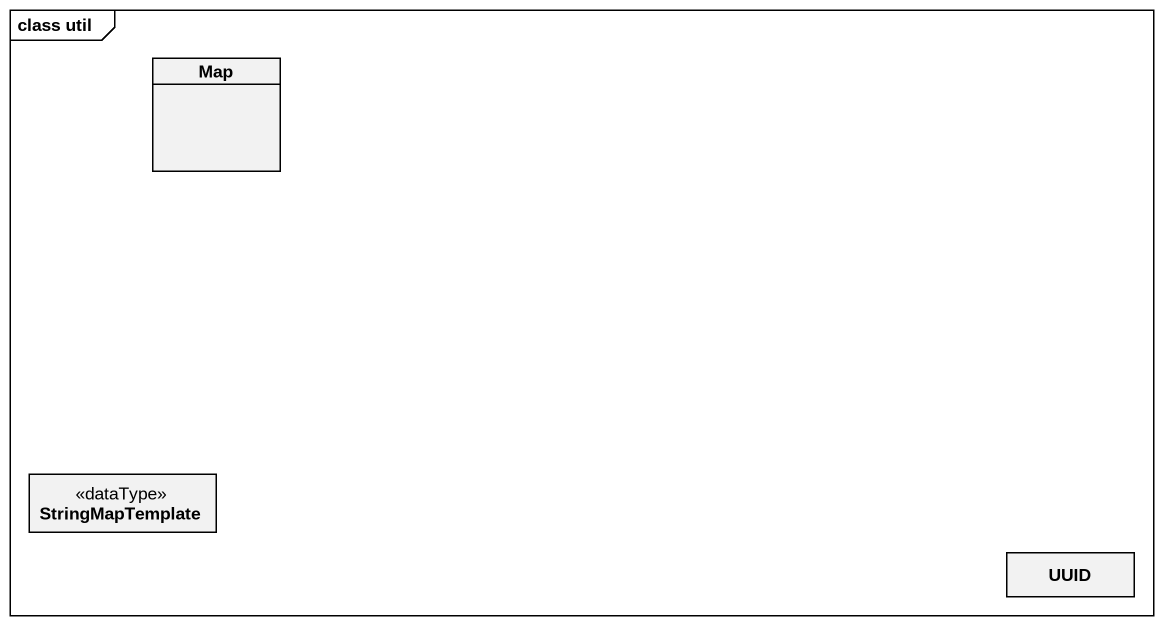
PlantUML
@startuml
mainframe class util
hide circle
hide empty members
class "Map" as Map_
class StringMapTemplate <<dataType>>
class UUID
@enduml
